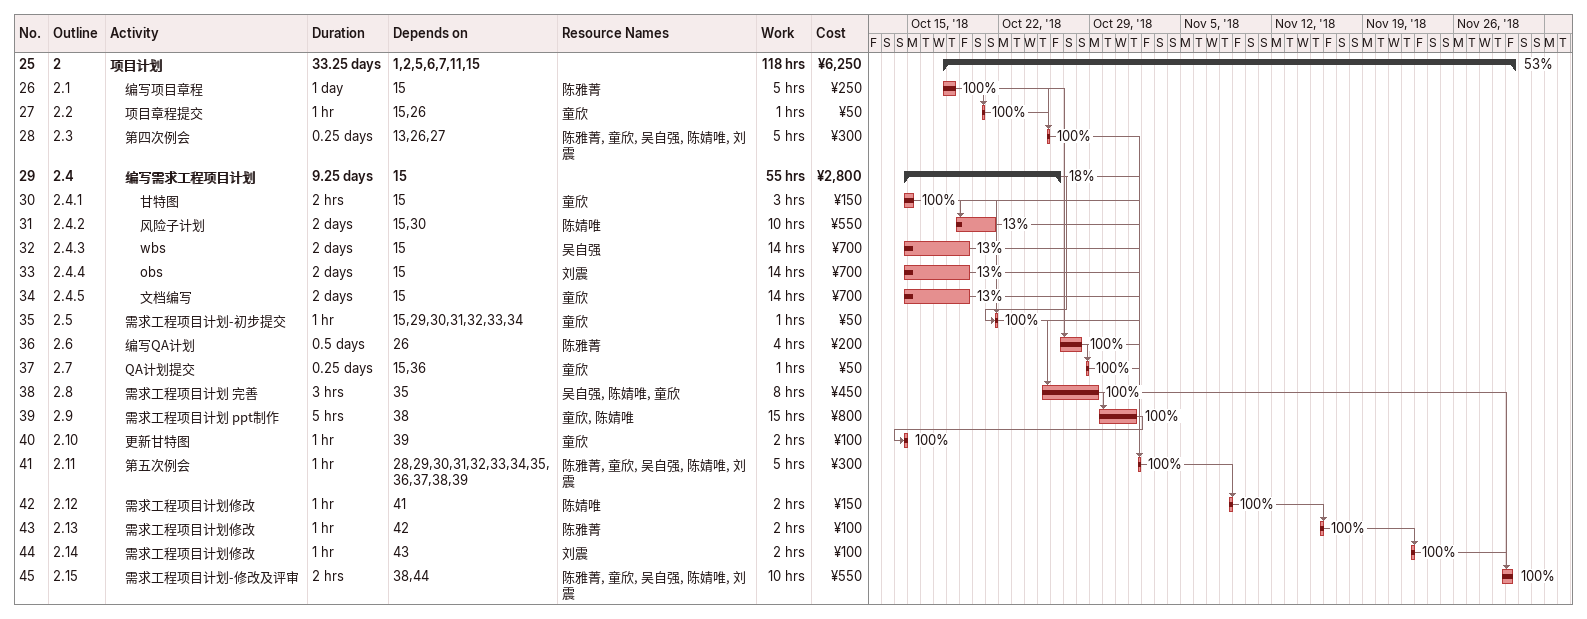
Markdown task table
| ID | WBS | Task | Duration | Start | Finish | Predecessors | Resources | % complete | Work (h) | Cost (¥) |
|---|---|---|---|---|---|---|---|---|---|---|
| 25 | 2 | **项目计划** | 33.25d | 2018-10-17 | 2018-11-30 | 1, 2, 5, 6, 7, 11, 15 |  | 53 | 118 | 6250 |
| 26 | 2.1 | 编写项目章程 | 1d | 2018-10-17 | 2018-10-18 | 15 | 陈雅菁 | 100 | 5 | 250 |
| 27 | 2.2 | 项目章程提交 | 1h | 2018-10-20 | 2018-10-20 | 15, 26 | 童欣 | 100 | 1 | 50 |
| 28 | 2.3 | 第四次例会 | 0.25d | 2018-10-25 | 2018-10-25 | 13, 26, 27 | 陈雅菁, 童欣, 吴自强, 陈婧唯, 刘震 | 100 | 5 | 300 |
| 29 | 2.4 | **编写需求工程项目计划** | 9.25d | 2018-10-14 | 2018-10-26 | 15 |  | 18 | 55 | 2800 |
| 30 | 2.4.1 | 甘特图 | 2h | 2018-10-14 | 2018-10-15 | 15 | 童欣 | 100 | 3 | 150 |
| 31 | 2.4.2 | 风险子计划 | 2d | 2018-10-18 | 2018-10-21 | 15, 30 | 陈婧唯 | 13 | 10 | 550 |
| 32 | 2.4.3 | wbs | 2d | 2018-10-14 | 2018-10-19 | 15 | 吴自强 | 13 | 14 | 700 |
| 33 | 2.4.4 | obs | 2d | 2018-10-14 | 2018-10-19 | 15 | 刘震 | 13 | 14 | 700 |
| 34 | 2.4.5 | 文档编写 | 2d | 2018-10-14 | 2018-10-19 | 15 | 童欣 | 13 | 14 | 700 |
| 35 | 2.5 | 需求工程项目计划-初步提交 | 1h | 2018-10-21 | 2018-10-21 | 15, 29, 30, 31, 32, 33, 34 | 童欣 | 100 | 1 | 50 |
| 36 | 2.6 | 编写QA计划 | 0.5d | 2018-10-26 | 2018-10-28 | 26 | 陈雅菁 | 100 | 4 | 200 |
| 37 | 2.7 | QA计划提交 | 0.25d | 2018-10-28 | 2018-10-28 | 15, 36 | 童欣 | 100 | 1 | 50 |
| 38 | 2.8 | 需求工程项目计划 完善 | 3h | 2018-10-25 | 2018-10-29 | 35 | 吴自强, 陈婧唯, 童欣 | 100 | 8 | 450 |
| 39 | 2.9 | 需求工程项目计划 ppt制作 | 5h | 2018-10-29 | 2018-11-01 | 38 | 童欣, 陈婧唯 | 100 | 15 | 800 |
| 40 | 2.10 | 更新甘特图 | 1h | 2018-10-14 | 2018-10-15 | 39 | 童欣 | 100 | 2 | 100 |
| 41 | 2.11 | 第五次例会 | 1h | 2018-11-01 | 2018-11-01 | 28, 29, 30, 31, 32, 33, 34, 35, 36, 37, 38, 39 | 陈雅菁, 童欣, 吴自强, 陈婧唯, 刘震 | 100 | 5 | 300 |
| 42 | 2.12 | 需求工程项目计划修改 | 1h | 2018-11-08 | 2018-11-09 | 41 | 陈婧唯 | 100 | 2 | 150 |
| 43 | 2.13 | 需求工程项目计划修改 | 1h | 2018-11-15 | 2018-11-16 | 42 | 陈雅菁 | 100 | 2 | 100 |
| 44 | 2.14 | 需求工程项目计划修改 | 1h | 2018-11-22 | 2018-11-23 | 43 | 刘震 | 100 | 2 | 100 |
| 45 | 2.15 | 需求工程项目计划-修改及评审 | 2h | 2018-11-29 | 2018-11-30 | 38, 44 | 陈雅菁, 童欣, 吴自强, 陈婧唯, 刘震 | 100 | 10 | 550 |
